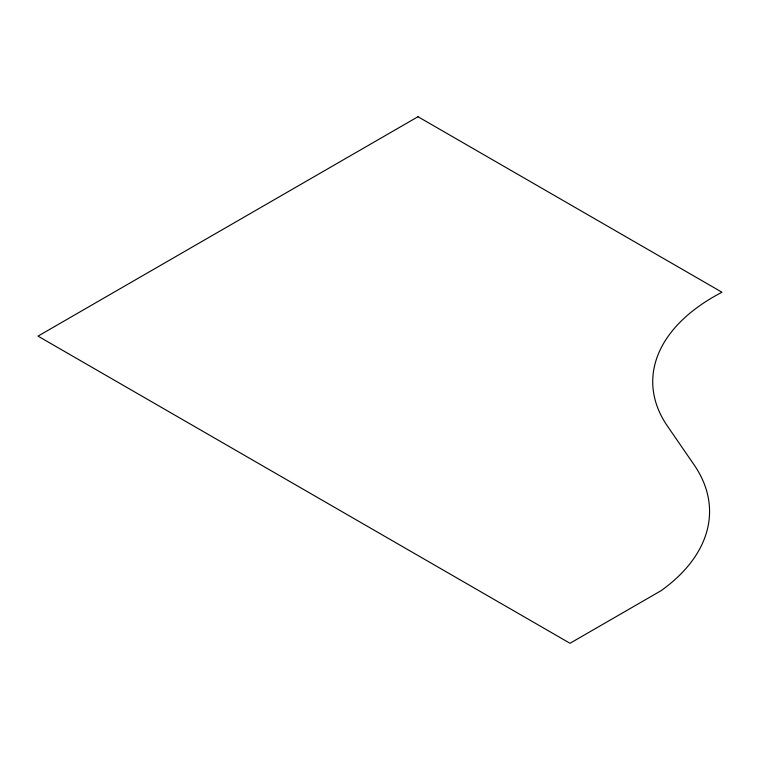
<?xml version="1.0" encoding="UTF-8"?>
<svg xmlns="http://www.w3.org/2000/svg" width="760" height="760" viewBox="0 0 760 760"><rect width="100%" height="100%" fill="white"/><g stroke="black" fill="none" stroke-linecap="round" stroke-linejoin="round"><path stroke-width="1.14" d="M418 116.727L38 336.119L570 643.274L661.153 590.644A218.452 126.122 0 0 0 694.146 464.92L667.413 426.046A208.041 120.109 0 0 1 722 292.239L418 116.727"/></g></svg>
